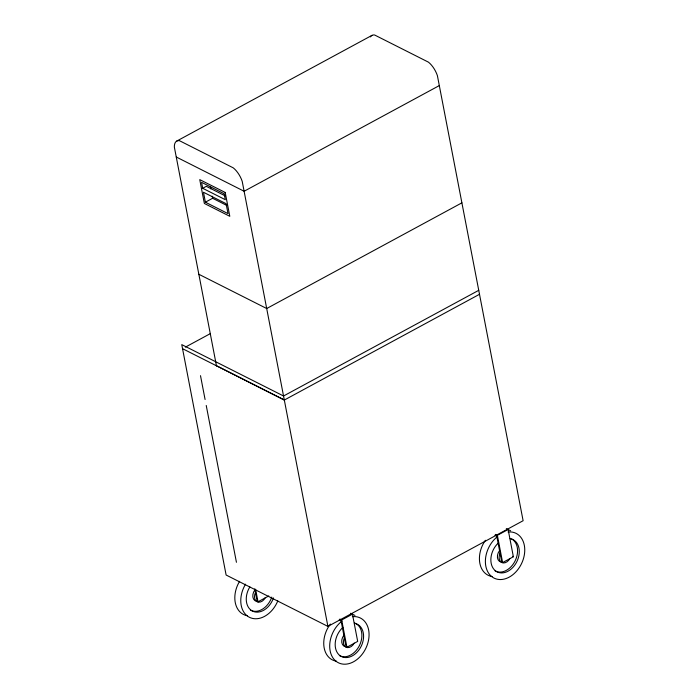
<?xml version="1.0" encoding="UTF-8"?>
<svg xmlns="http://www.w3.org/2000/svg" width="699" height="699" viewBox="0 0 699 699"><rect width="100%" height="100%" fill="white"/><g stroke="black" fill="none" stroke-linecap="round" stroke-linejoin="round"><path stroke-width="1.05" d="M176.698 141.093L371.894 35.413M202.701 188.284L225.323 199.704L224.178 193.745L201.557 182.325L202.701 188.284L206.319 186.327L225.165 195.842M205.384 202.186L228.005 213.606L226.092 203.671L203.47 192.26L205.384 202.186L212.61 198.271L226.747 205.41M439.313 85.584L244.117 191.255L176.262 157.004M185.401 347.115L210.285 333.65M461.899 202.841L266.703 308.521L198.839 274.27M478.745 290.321L283.549 395.992L181.757 344.616L226.118 575.024L327.91 626.4L523.114 520.72L437.399 75.649A15.701 7.357 61.6 0 0 428.426 62.15L374.699 35.037A15.701 7.357 61.6 0 0 371.335 35.806M479.505 294.288L284.327 400.046L182.535 348.67M254.759 588.873L257.171 601.358L258.01 601.787L268.774 595.959M495.539 534.403L497.365 535.32L508.129 529.501L513.372 556.745L502.616 562.573L501.768 562.145L496.762 536.124M339.854 619.061L341.68 619.987L352.445 614.159L357.687 641.402L346.931 647.23L346.084 646.802L341.077 620.791M216.445 365.717L284.31 399.968M506.303 528.575L508.129 529.501M494.909 535.189L497.601 536.552M512.533 556.317L513.372 556.745M350.618 613.241L352.445 614.159M339.225 619.856L341.916 621.21M497.365 535.32L502.616 562.573M341.68 619.987L346.931 647.23M327.91 626.4L242.203 181.329A15.701 7.357 61.6 0 0 233.221 167.83L179.503 140.709A15.701 7.357 61.6 0 0 174.348 147.078L216.463 365.795M210.399 186.773L210.801 188.87M212.208 196.183L212.61 198.271M255.607 589.301L258.01 601.787M200.499 375.669L205.087 399.505M206.231 405.464L236.437 562.293M370.435 36.916A15.701 7.357 61.6 0 1 370.846 36.304M247.525 615.749A24.937 18.261 -64.3 0 1 239.6 581.315M271.771 597.095A17.999 13.185 -64.3 0 1 250.452 610.096M256.647 601.315A7.567 5.548 -64.3 0 1 254.986 589.79M277.8 600.887A24.937 18.261 -64.3 0 1 249.307 617.243A24.937 18.261 -64.3 0 1 245.55 584.172M273.466 597.907A17.999 13.185 -64.3 0 1 252.767 611.223A17.999 13.185 -64.3 0 1 249.866 586.907M265.314 597.654A7.567 5.548 -64.3 0 1 256.97 601.664A7.567 5.548 -64.3 0 1 255.616 592.254M336.446 661.193A24.937 18.261 -64.3 0 1 330.339 624.067M352.305 614.316A24.937 18.261 -64.3 0 1 354.943 615.435M354.419 622.923A17.999 13.185 -64.3 0 1 359.732 644.941A17.999 13.185 -64.3 0 1 339.373 655.54M352.383 616.667A24.937 18.261 -64.3 0 1 366.8 646.121A24.937 18.261 -64.3 0 1 335.039 660.398A24.937 18.261 -64.3 0 1 341.304 621.647M345.559 646.758A7.567 5.548 -64.3 0 1 343.899 635.234M354.428 623.325A17.999 13.185 -64.3 0 1 361.051 646.54A17.999 13.185 -64.3 0 1 338.692 654.5A17.999 13.185 -64.3 0 1 342.886 627.431M354.227 643.097A7.567 5.548 -64.3 0 1 345.891 647.108A7.567 5.548 -64.3 0 1 344.537 637.698M492.131 576.535A24.937 18.261 -64.3 0 1 485.386 540.283M507.99 529.659A24.937 18.261 -64.3 0 1 510.628 530.777M511.677 538.964A17.999 13.185 -64.3 0 1 514.892 561.341A17.999 13.185 -64.3 0 1 495.058 570.873M508.068 532.009A24.937 18.261 -64.3 0 1 522.485 561.463A24.937 18.261 -64.3 0 1 490.724 575.74A24.937 18.261 -64.3 0 1 496.989 536.989M501.244 562.101A7.567 5.548 -64.3 0 1 499.584 550.576M510.113 538.667A17.999 13.185 -64.3 0 1 516.736 561.882A17.999 13.185 -64.3 0 1 494.376 569.842A17.999 13.185 -64.3 0 1 498.57 542.774M509.912 558.44A7.567 5.548 -64.3 0 1 501.576 562.45A7.567 5.548 -64.3 0 1 500.222 553.04M225.209 192.47L199.757 179.626L204.353 203.461L229.796 216.306L225.209 192.47"/></g></svg>
